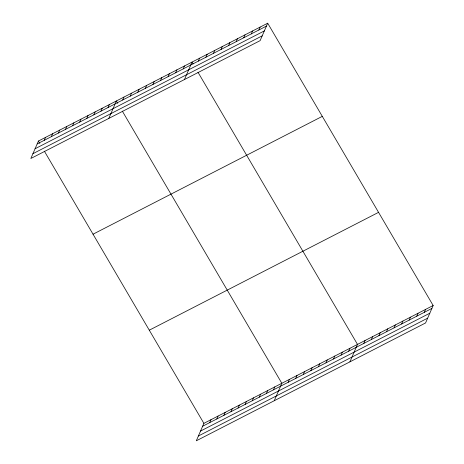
<?xml version="1.0" encoding="UTF-8"?>
<svg xmlns="http://www.w3.org/2000/svg" width="464" height="464" viewBox="0 0 464 464"><rect width="100%" height="100%" fill="white"/><g stroke="black" fill="none" stroke-linecap="round" stroke-linejoin="round"><path stroke-width="0.7" d="M267.699 23.2L38.431 141.039L30.844 158.491L260.113 40.646L267.699 23.2L433.156 305.509L425.569 322.961L196.301 440.8L203.887 423.354L433.156 305.509M44.248 140.308L45.513 137.396M51.336 136.665L52.6 133.754M58.423 133.023L59.688 130.117M65.511 129.381L66.775 126.475M72.599 125.738L73.863 122.832M79.68 122.096L80.951 119.19M86.768 118.453L88.032 115.548M93.856 114.811L95.12 111.905M100.943 111.169L102.208 108.263M108.031 107.526L109.295 104.62M108.791 118.424L116.383 100.978L117.781 103.362M122.682 99.998L123.946 97.086M130.245 96.106L131.509 93.2M137.814 92.22L139.078 89.308M145.377 88.328L146.641 85.422M152.946 84.442L154.21 81.531M160.509 80.55L161.774 77.645M168.078 76.664L169.343 73.753M175.641 72.773L176.906 69.867M183.205 68.887L184.475 65.975M184.452 79.535L192.038 62.089L193.088 63.881M198.337 61.109L199.607 58.197M205.906 57.217L207.17 54.311M213.469 53.331L214.733 50.419M221.038 49.439L222.302 46.533M228.601 45.553L229.866 42.642M236.17 41.667L237.435 38.756M243.733 37.775L244.998 34.864M251.302 33.889L252.567 30.978M258.866 29.998L260.13 27.086M209.711 422.617L210.975 419.711M216.798 418.975L218.063 416.069M223.886 415.332L225.15 412.426M230.973 411.69L232.238 408.784M238.055 408.047L239.32 405.142M245.143 404.405L246.407 401.499M252.23 400.763L253.495 397.857M259.318 397.12L260.582 394.214M266.406 393.478L267.67 390.572M273.487 389.835L274.752 386.93M274.253 400.734L281.839 383.287L122.328 111.128M288.144 382.307L289.408 379.395M295.707 378.415L296.972 375.509M303.276 374.529L304.541 371.618M310.839 370.637L312.104 367.732M318.403 366.751L319.673 363.84M325.972 362.865L327.236 359.954M333.535 358.974L334.799 356.062M341.104 355.088L342.368 352.176M348.667 351.196L349.931 348.284M349.914 361.845L357.5 344.398L197.989 72.239M363.799 343.418L365.064 340.506M371.368 339.532L372.633 336.62M378.931 335.64L380.196 332.734M386.5 331.754L387.765 328.843M394.064 327.862L395.328 324.957M401.627 323.976L402.897 321.065M409.196 320.085L410.46 317.179M416.759 316.199L418.023 313.287M424.328 312.307L425.592 309.401M37.166 143.95L266.429 26.112M35.078 148.747L264.347 30.908M32.927 153.694L262.195 35.85M93.032 234.204L322.3 116.36M149.286 330.188L378.554 212.35M202.623 426.259L431.891 308.421M200.541 431.062L429.809 313.217M198.389 436.003L427.657 318.159M38.431 141.039L39.829 143.428M44.382 151.194L203.887 423.354"/></g></svg>
